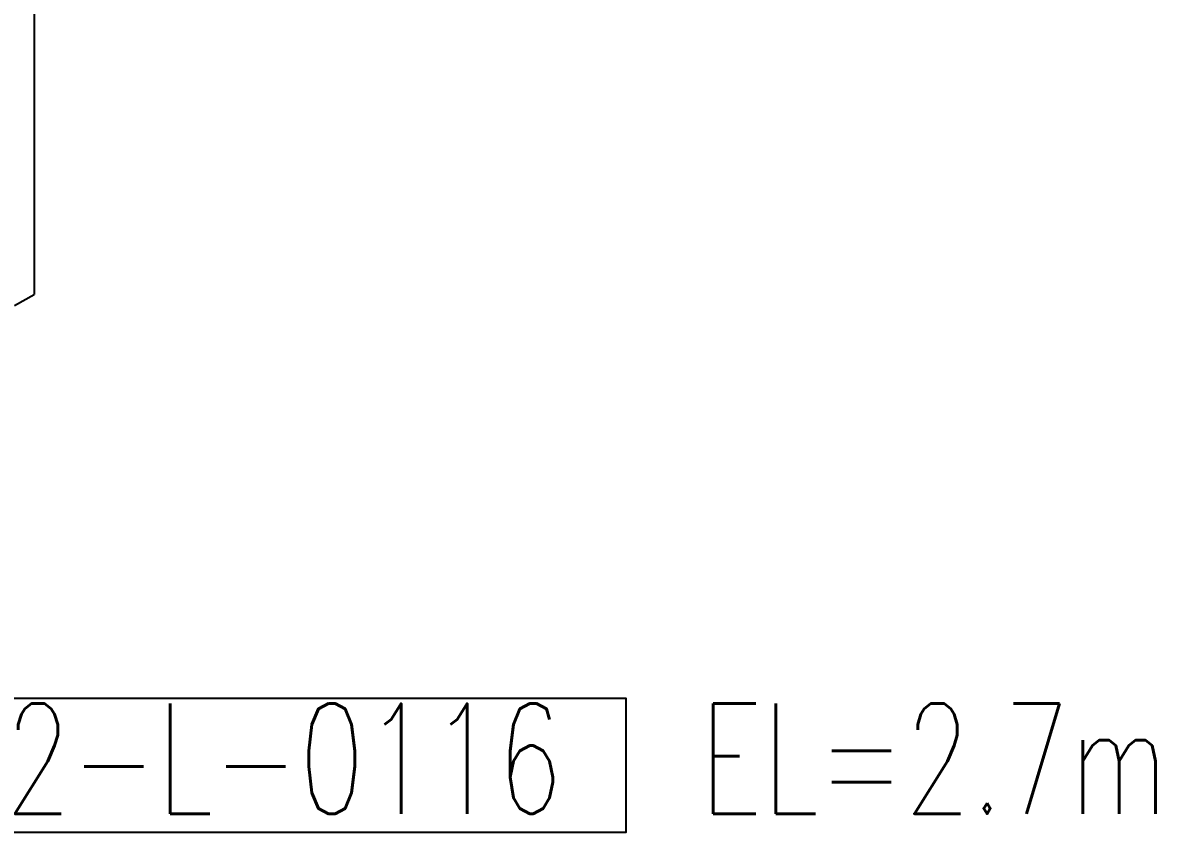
# Model space of a CAD drawing. Header units: inches. Extents: x 295136 to 296247, y 2627183 to 2627409.
# Drawn here: x 295699.82 to 295714.95, y 2627235.95 to 2627246.76 of the extents above; entities that cross this region are included whole.
import ezdxf

# ---------------------------------------------------------------- set-up
doc = ezdxf.new("R2010")
doc.units = ezdxf.units.IN
doc.header["$MEASUREMENT"] = 0
doc.layers.add('_Auto', color=7, linetype='Continuous')
doc.layers.add('PIPE RACK LIGHTING-EMBED 3_DWG$0$DwgTemplate', color=7, linetype='Continuous')
doc.styles.add('HZTXT', font='txt_qlt.shx', dxfattribs={"width": 0.7, "bigfont": 'hztxt.shx'})

msp = doc.modelspace()

# ---------------------------------------------------------------- linework, layer by layer
at = {"layer": '_Auto', "color": 7, "linetype": 'Continuous', "lineweight": 25}
msp.add_lwpolyline([(295698.7076, 2627237.7424), (295707.879, 2627237.7424), (295707.879, 2627235.9507), (295698.7076, 2627235.9507)], close=True, dxfattribs=at)
at = {"layer": 'PIPE RACK LIGHTING-EMBED 3_DWG$0$DwgTemplate', "color": 9, "linetype": 'Continuous', "lineweight": 25}
for p in [(295699.9768, 2627249.9297), (295699.7171, 2627242.9821)]:
    msp.add_line(p, (295699.9768, 2627243.132), dxfattribs=at)

# ---------------------------------------------------------------- texts
at = {"layer": '_Auto', "color": 7, "style": 'HZTXT', "width": 0.7}
for s, p in [('02-L-0116', (295698.7076, 2627236.1995)), ('EL=2.7m', (295708.8671, 2627236.1995))]:
    msp.add_text(s, height=1.46919, dxfattribs=at).set_placement(p)

doc.saveas('drawing.dxf')
